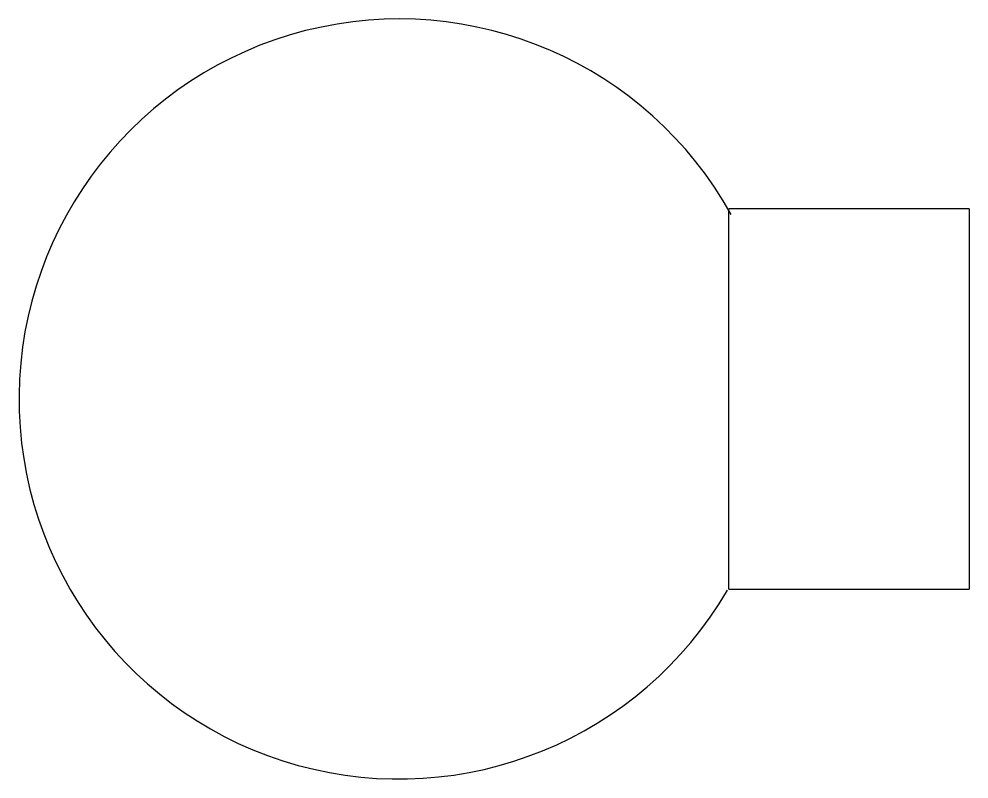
# Model space of a CAD drawing. Extents: x -6 to -1, y 1 to 5.
import ezdxf

# ---------------------------------------------------------------- set-up
doc = ezdxf.new("R2010")
doc.units = 0
doc.header["$MEASUREMENT"] = 0
doc.layers.get('0').update_dxf_attribs({"linetype": 'CONTINUOUS'})

msp = doc.modelspace()

# ---------------------------------------------------------------- linework, layer by layer
for p, q in [((-1, 4), (-2.2647, 4)), ((-2.2647, 2), (-2.2647, 4)), ((-1, 4), (-1, 2)), ((-2.2647, 2), (-1, 2))]:
    msp.add_line(p, q)
msp.add_arc((-4, 3), 2, 29.0258, 329.802)

doc.saveas('drawing.dxf')
